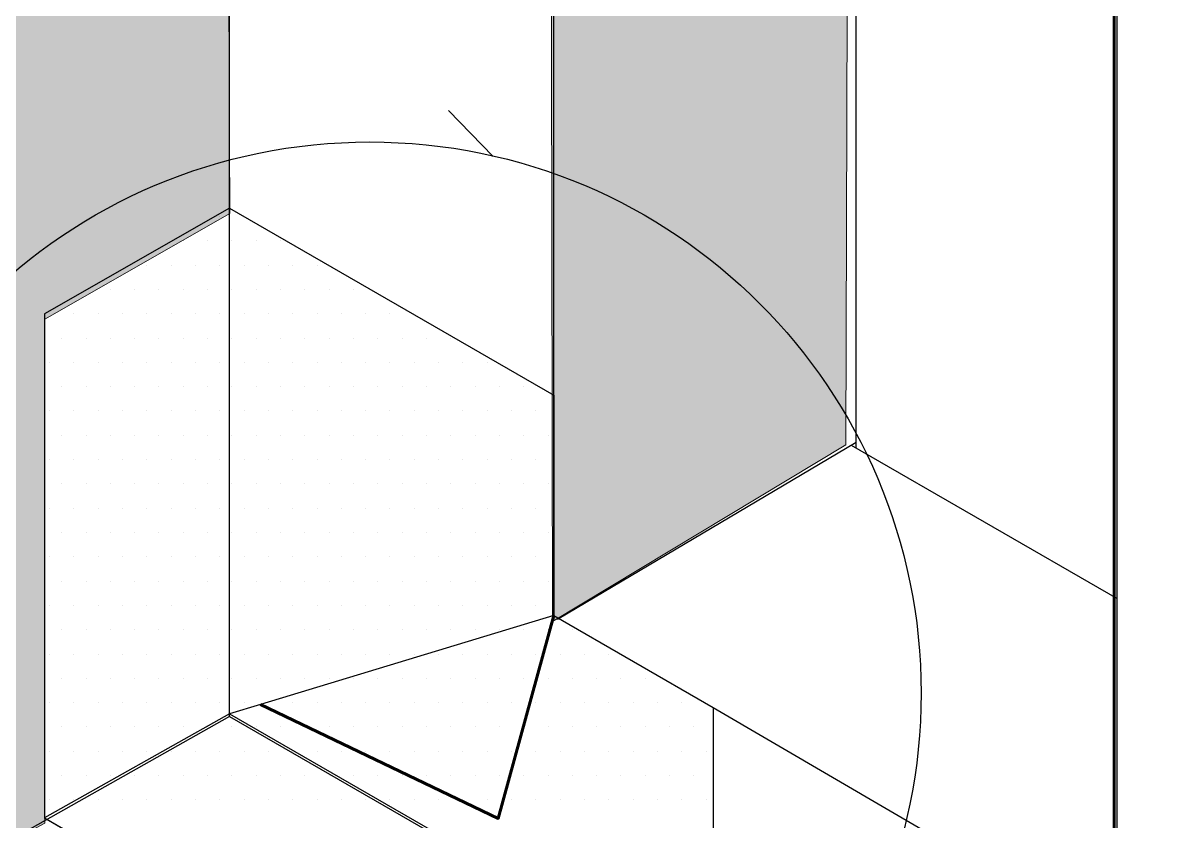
# Model space of a CAD drawing. Extents: x -1328 to 5679, y -4611 to 1603.
# Drawn here: x 1282 to 1345.1, y 969.6 to 1014 of the extents above; entities that cross this region are included whole.
import ezdxf

# ---------------------------------------------------------------- set-up
doc = ezdxf.new("R2010")
doc.units = 0
doc.header["$MEASUREMENT"] = 0
doc.linetypes.add('AI-Linetype-50', pattern=[18, 9, -9])
for name, color, linetype, lineweight in [('.ATI-HATCH', 7, 'Continuous', 0), ('G-ANNO-TTLB', 7, 'Continuous', 0), ('Layer 12', 7, 'Continuous', 0), ('TYVEK', 7, 'Continuous', 0)]:
    doc.layers.add(name, color=color, linetype=linetype, lineweight=lineweight)

# ---------------------------------------------------------------- blocks, each defined once
blk = doc.blocks.new('Block_248')
at = {"layer": '.ATI-HATCH'}
for points, knots in [([(1293.527, 1003.669), (1293.527, 1003.669), (1283.25, 997.795), (1283.25, 997.795), (1283.25, 997.795), (1283.25, 969.8), (1283.25, 969.8), (1283.25, 969.8), (1293.527, 975.587), (1293.527, 975.587), (1293.527, 975.587), (1293.527, 1003.669), (1293.527, 1003.669)], [0, 0, 0, 0, 1, 1, 1, 2, 2, 2, 3, 3, 3, 4, 4, 4, 4]), ([(1311.528, 981.044), (1311.528, 981.044), (1311.528, 993.276), (1311.528, 993.276), (1311.528, 993.276), (1293.527, 1003.669), (1293.527, 1003.669), (1293.527, 1003.669), (1293.527, 975.587), (1293.527, 975.587), (1293.527, 975.587), (1309.784, 966.208), (1309.784, 966.208), (1309.784, 966.208), (1320.377, 966.208), (1320.377, 966.208), (1320.377, 966.208), (1320.377, 975.939), (1320.377, 975.939), (1320.377, 975.939), (1311.528, 981.044), (1311.528, 981.044)], [0, 0, 0, 0, 1, 1, 1, 2, 2, 2, 3, 3, 3, 4, 4, 4, 5, 5, 5, 6, 6, 6, 7, 7, 7, 7]), ([(1293.527, 975.587), (1293.527, 975.587), (1283.25, 969.8), (1283.25, 969.8), (1283.25, 969.8), (1289.458, 966.208), (1289.458, 966.208), (1289.458, 966.208), (1309.784, 966.208), (1309.784, 966.208), (1309.784, 966.208), (1293.527, 975.587), (1293.527, 975.587)], [0, 0, 0, 0, 1, 1, 1, 2, 2, 2, 3, 3, 3, 4, 4, 4, 4])]:
    blk.add_open_spline(points, degree=3, knots=knots, dxfattribs=at)
at = {"layer": '.ATI-HATCH', "color": 8, "lineweight": 0, "true_color": 0x808080}
for points in [[(1292.981, 1003.206), (1292.981, 1003.206), (1292.981, 1003.206), (1292.981, 1003.206)], [(1290.956, 1001.856), (1290.956, 1001.856), (1290.956, 1001.856), (1290.956, 1001.856)], [(1292.306, 1001.856), (1292.306, 1001.856), (1292.306, 1001.856), (1292.306, 1001.856)], [(1293.656, 1001.856), (1293.656, 1001.856), (1293.656, 1001.856), (1293.656, 1001.856)], [(1295.006, 1001.856), (1295.006, 1001.856), (1295.006, 1001.856), (1295.006, 1001.856)], [(1296.356, 1001.856), (1296.356, 1001.856), (1296.356, 1001.856), (1296.356, 1001.856)], [(1288.93, 1000.506), (1288.93, 1000.506), (1288.93, 1000.506), (1288.93, 1000.506)], [(1290.281, 1000.506), (1290.281, 1000.506), (1290.281, 1000.506), (1290.281, 1000.506)], [(1291.631, 1000.506), (1291.631, 1000.506), (1291.631, 1000.506), (1291.631, 1000.506)], [(1292.981, 1000.506), (1292.981, 1000.506), (1292.981, 1000.506), (1292.981, 1000.506)], [(1294.331, 1000.506), (1294.331, 1000.506), (1294.331, 1000.506), (1294.331, 1000.506)], [(1295.681, 1000.506), (1295.681, 1000.506), (1295.681, 1000.506), (1295.681, 1000.506)], [(1297.032, 1000.506), (1297.032, 1000.506), (1297.032, 1000.506), (1297.032, 1000.506)], [(1298.382, 1000.506), (1298.382, 1000.506), (1298.382, 1000.506), (1298.382, 1000.506)], [(1286.905, 999.155), (1286.905, 999.155), (1286.905, 999.155), (1286.905, 999.155)], [(1288.255, 999.155), (1288.255, 999.155), (1288.255, 999.155), (1288.255, 999.155)], [(1289.606, 999.155), (1289.606, 999.155), (1289.606, 999.155), (1289.606, 999.155)], [(1290.956, 999.155), (1290.956, 999.155), (1290.956, 999.155), (1290.956, 999.155)], [(1292.306, 999.155), (1292.306, 999.155), (1292.306, 999.155), (1292.306, 999.155)], [(1293.656, 999.155), (1293.656, 999.155), (1293.656, 999.155), (1293.656, 999.155)], [(1295.006, 999.155), (1295.006, 999.155), (1295.006, 999.155), (1295.006, 999.155)], [(1296.356, 999.155), (1296.356, 999.155), (1296.356, 999.155), (1296.356, 999.155)], [(1297.707, 999.155), (1297.707, 999.155), (1297.707, 999.155), (1297.707, 999.155)], [(1299.057, 999.155), (1299.057, 999.155), (1299.057, 999.155), (1299.057, 999.155)], [(1300.407, 999.155), (1300.407, 999.155), (1300.407, 999.155), (1300.407, 999.155)], [(1283.53, 997.805), (1283.53, 997.805), (1283.53, 997.805), (1283.53, 997.805)], [(1284.88, 997.805), (1284.88, 997.805), (1284.88, 997.805), (1284.88, 997.805)], [(1286.23, 997.805), (1286.23, 997.805), (1286.23, 997.805), (1286.23, 997.805)], [(1287.58, 997.805), (1287.58, 997.805), (1287.58, 997.805), (1287.58, 997.805)], [(1288.93, 997.805), (1288.93, 997.805), (1288.93, 997.805), (1288.93, 997.805)], [(1290.281, 997.805), (1290.281, 997.805), (1290.281, 997.805), (1290.281, 997.805)], [(1291.631, 997.805), (1291.631, 997.805), (1291.631, 997.805), (1291.631, 997.805)], [(1292.981, 997.805), (1292.981, 997.805), (1292.981, 997.805), (1292.981, 997.805)], [(1294.331, 997.805), (1294.331, 997.805), (1294.331, 997.805), (1294.331, 997.805)], [(1295.681, 997.805), (1295.681, 997.805), (1295.681, 997.805), (1295.681, 997.805)], [(1297.032, 997.805), (1297.032, 997.805), (1297.032, 997.805), (1297.032, 997.805)], [(1298.382, 997.805), (1298.382, 997.805), (1298.382, 997.805), (1298.382, 997.805)], [(1299.732, 997.805), (1299.732, 997.805), (1299.732, 997.805), (1299.732, 997.805)], [(1301.082, 997.805), (1301.082, 997.805), (1301.082, 997.805), (1301.082, 997.805)], [(1302.432, 997.805), (1302.432, 997.805), (1302.432, 997.805), (1302.432, 997.805)], [(1284.205, 996.455), (1284.205, 996.455), (1284.205, 996.455), (1284.205, 996.455)], [(1285.555, 996.455), (1285.555, 996.455), (1285.555, 996.455), (1285.555, 996.455)], [(1286.905, 996.455), (1286.905, 996.455), (1286.905, 996.455), (1286.905, 996.455)], [(1288.255, 996.455), (1288.255, 996.455), (1288.255, 996.455), (1288.255, 996.455)], [(1289.606, 996.455), (1289.606, 996.455), (1289.606, 996.455), (1289.606, 996.455)], [(1290.956, 996.455), (1290.956, 996.455), (1290.956, 996.455), (1290.956, 996.455)], [(1292.306, 996.455), (1292.306, 996.455), (1292.306, 996.455), (1292.306, 996.455)], [(1293.656, 996.455), (1293.656, 996.455), (1293.656, 996.455), (1293.656, 996.455)], [(1295.006, 996.455), (1295.006, 996.455), (1295.006, 996.455), (1295.006, 996.455)], [(1296.356, 996.455), (1296.356, 996.455), (1296.356, 996.455), (1296.356, 996.455)], [(1297.707, 996.455), (1297.707, 996.455), (1297.707, 996.455), (1297.707, 996.455)], [(1299.057, 996.455), (1299.057, 996.455), (1299.057, 996.455), (1299.057, 996.455)], [(1300.407, 996.455), (1300.407, 996.455), (1300.407, 996.455), (1300.407, 996.455)], [(1301.757, 996.455), (1301.757, 996.455), (1301.757, 996.455), (1301.757, 996.455)], [(1303.107, 996.455), (1303.107, 996.455), (1303.107, 996.455), (1303.107, 996.455)], [(1304.458, 996.455), (1304.458, 996.455), (1304.458, 996.455), (1304.458, 996.455)], [(1305.808, 996.455), (1305.808, 996.455), (1305.808, 996.455), (1305.808, 996.455)], [(1283.53, 995.105), (1283.53, 995.105), (1283.53, 995.105), (1283.53, 995.105)], [(1284.88, 995.105), (1284.88, 995.105), (1284.88, 995.105), (1284.88, 995.105)], [(1286.23, 995.105), (1286.23, 995.105), (1286.23, 995.105), (1286.23, 995.105)], [(1287.58, 995.105), (1287.58, 995.105), (1287.58, 995.105), (1287.58, 995.105)], [(1288.93, 995.105), (1288.93, 995.105), (1288.93, 995.105), (1288.93, 995.105)], [(1290.281, 995.105), (1290.281, 995.105), (1290.281, 995.105), (1290.281, 995.105)], [(1291.631, 995.105), (1291.631, 995.105), (1291.631, 995.105), (1291.631, 995.105)], [(1292.981, 995.105), (1292.981, 995.105), (1292.981, 995.105), (1292.981, 995.105)], [(1294.331, 995.105), (1294.331, 995.105), (1294.331, 995.105), (1294.331, 995.105)], [(1295.681, 995.105), (1295.681, 995.105), (1295.681, 995.105), (1295.681, 995.105)], [(1297.032, 995.105), (1297.032, 995.105), (1297.032, 995.105), (1297.032, 995.105)], [(1298.382, 995.105), (1298.382, 995.105), (1298.382, 995.105), (1298.382, 995.105)], [(1299.732, 995.105), (1299.732, 995.105), (1299.732, 995.105), (1299.732, 995.105)], [(1301.082, 995.105), (1301.082, 995.105), (1301.082, 995.105), (1301.082, 995.105)], [(1302.432, 995.105), (1302.432, 995.105), (1302.432, 995.105), (1302.432, 995.105)], [(1303.783, 995.105), (1303.783, 995.105), (1303.783, 995.105), (1303.783, 995.105)], [(1305.133, 995.105), (1305.133, 995.105), (1305.133, 995.105), (1305.133, 995.105)], [(1306.483, 995.105), (1306.483, 995.105), (1306.483, 995.105), (1306.483, 995.105)], [(1307.833, 995.105), (1307.833, 995.105), (1307.833, 995.105), (1307.833, 995.105)], [(1284.205, 993.755), (1284.205, 993.755), (1284.205, 993.755), (1284.205, 993.755)], [(1285.555, 993.755), (1285.555, 993.755), (1285.555, 993.755), (1285.555, 993.755)], [(1286.905, 993.755), (1286.905, 993.755), (1286.905, 993.755), (1286.905, 993.755)], [(1288.255, 993.755), (1288.255, 993.755), (1288.255, 993.755), (1288.255, 993.755)], [(1289.606, 993.755), (1289.606, 993.755), (1289.606, 993.755), (1289.606, 993.755)], [(1290.956, 993.755), (1290.956, 993.755), (1290.956, 993.755), (1290.956, 993.755)], [(1292.306, 993.755), (1292.306, 993.755), (1292.306, 993.755), (1292.306, 993.755)], [(1293.656, 993.755), (1293.656, 993.755), (1293.656, 993.755), (1293.656, 993.755)], [(1295.006, 993.755), (1295.006, 993.755), (1295.006, 993.755), (1295.006, 993.755)], [(1296.356, 993.755), (1296.356, 993.755), (1296.356, 993.755), (1296.356, 993.755)], [(1297.707, 993.755), (1297.707, 993.755), (1297.707, 993.755), (1297.707, 993.755)], [(1299.057, 993.755), (1299.057, 993.755), (1299.057, 993.755), (1299.057, 993.755)], [(1300.407, 993.755), (1300.407, 993.755), (1300.407, 993.755), (1300.407, 993.755)], [(1301.757, 993.755), (1301.757, 993.755), (1301.757, 993.755), (1301.757, 993.755)], [(1303.107, 993.755), (1303.107, 993.755), (1303.107, 993.755), (1303.107, 993.755)], [(1304.458, 993.755), (1304.458, 993.755), (1304.458, 993.755), (1304.458, 993.755)], [(1305.808, 993.755), (1305.808, 993.755), (1305.808, 993.755), (1305.808, 993.755)], [(1307.158, 993.755), (1307.158, 993.755), (1307.158, 993.755), (1307.158, 993.755)], [(1308.508, 993.755), (1308.508, 993.755), (1308.508, 993.755), (1308.508, 993.755)], [(1309.858, 993.755), (1309.858, 993.755), (1309.858, 993.755), (1309.858, 993.755)], [(1283.53, 992.404), (1283.53, 992.404), (1283.53, 992.404), (1283.53, 992.404)], [(1284.88, 992.404), (1284.88, 992.404), (1284.88, 992.404), (1284.88, 992.404)], [(1286.23, 992.404), (1286.23, 992.404), (1286.23, 992.404), (1286.23, 992.404)], [(1287.58, 992.404), (1287.58, 992.404), (1287.58, 992.404), (1287.58, 992.404)], [(1288.93, 992.404), (1288.93, 992.404), (1288.93, 992.404), (1288.93, 992.404)], [(1290.281, 992.404), (1290.281, 992.404), (1290.281, 992.404), (1290.281, 992.404)], [(1291.631, 992.404), (1291.631, 992.404), (1291.631, 992.404), (1291.631, 992.404)], [(1292.981, 992.404), (1292.981, 992.404), (1292.981, 992.404), (1292.981, 992.404)], [(1294.331, 992.404), (1294.331, 992.404), (1294.331, 992.404), (1294.331, 992.404)], [(1295.681, 992.404), (1295.681, 992.404), (1295.681, 992.404), (1295.681, 992.404)], [(1297.032, 992.404), (1297.032, 992.404), (1297.032, 992.404), (1297.032, 992.404)], [(1298.382, 992.404), (1298.382, 992.404), (1298.382, 992.404), (1298.382, 992.404)], [(1299.732, 992.404), (1299.732, 992.404), (1299.732, 992.404), (1299.732, 992.404)], [(1301.082, 992.404), (1301.082, 992.404), (1301.082, 992.404), (1301.082, 992.404)], [(1302.432, 992.404), (1302.432, 992.404), (1302.432, 992.404), (1302.432, 992.404)], [(1303.783, 992.404), (1303.783, 992.404), (1303.783, 992.404), (1303.783, 992.404)], [(1305.133, 992.404), (1305.133, 992.404), (1305.133, 992.404), (1305.133, 992.404)], [(1306.483, 992.404), (1306.483, 992.404), (1306.483, 992.404), (1306.483, 992.404)], [(1307.833, 992.404), (1307.833, 992.404), (1307.833, 992.404), (1307.833, 992.404)], [(1309.183, 992.404), (1309.183, 992.404), (1309.183, 992.404), (1309.183, 992.404)], [(1310.534, 992.404), (1310.534, 992.404), (1310.534, 992.404), (1310.534, 992.404)], [(1284.205, 991.054), (1284.205, 991.054), (1284.205, 991.054), (1284.205, 991.054)], [(1285.555, 991.054), (1285.555, 991.054), (1285.555, 991.054), (1285.555, 991.054)], [(1286.905, 991.054), (1286.905, 991.054), (1286.905, 991.054), (1286.905, 991.054)], [(1288.255, 991.054), (1288.255, 991.054), (1288.255, 991.054), (1288.255, 991.054)], [(1289.606, 991.054), (1289.606, 991.054), (1289.606, 991.054), (1289.606, 991.054)], [(1290.956, 991.054), (1290.956, 991.054), (1290.956, 991.054), (1290.956, 991.054)], [(1292.306, 991.054), (1292.306, 991.054), (1292.306, 991.054), (1292.306, 991.054)], [(1293.656, 991.054), (1293.656, 991.054), (1293.656, 991.054), (1293.656, 991.054)], [(1295.006, 991.054), (1295.006, 991.054), (1295.006, 991.054), (1295.006, 991.054)], [(1296.356, 991.054), (1296.356, 991.054), (1296.356, 991.054), (1296.356, 991.054)], [(1297.707, 991.054), (1297.707, 991.054), (1297.707, 991.054), (1297.707, 991.054)], [(1299.057, 991.054), (1299.057, 991.054), (1299.057, 991.054), (1299.057, 991.054)], [(1300.407, 991.054), (1300.407, 991.054), (1300.407, 991.054), (1300.407, 991.054)], [(1301.757, 991.054), (1301.757, 991.054), (1301.757, 991.054), (1301.757, 991.054)], [(1303.107, 991.054), (1303.107, 991.054), (1303.107, 991.054), (1303.107, 991.054)], [(1304.458, 991.054), (1304.458, 991.054), (1304.458, 991.054), (1304.458, 991.054)], [(1305.808, 991.054), (1305.808, 991.054), (1305.808, 991.054), (1305.808, 991.054)], [(1307.158, 991.054), (1307.158, 991.054), (1307.158, 991.054), (1307.158, 991.054)], [(1308.508, 991.054), (1308.508, 991.054), (1308.508, 991.054), (1308.508, 991.054)], [(1309.858, 991.054), (1309.858, 991.054), (1309.858, 991.054), (1309.858, 991.054)], [(1311.209, 991.054), (1311.209, 991.054), (1311.209, 991.054), (1311.209, 991.054)], [(1283.53, 989.704), (1283.53, 989.704), (1283.53, 989.704), (1283.53, 989.704)], [(1284.88, 989.704), (1284.88, 989.704), (1284.88, 989.704), (1284.88, 989.704)], [(1286.23, 989.704), (1286.23, 989.704), (1286.23, 989.704), (1286.23, 989.704)], [(1287.58, 989.704), (1287.58, 989.704), (1287.58, 989.704), (1287.58, 989.704)], [(1288.93, 989.704), (1288.93, 989.704), (1288.93, 989.704), (1288.93, 989.704)], [(1290.281, 989.704), (1290.281, 989.704), (1290.281, 989.704), (1290.281, 989.704)], [(1291.631, 989.704), (1291.631, 989.704), (1291.631, 989.704), (1291.631, 989.704)], [(1292.981, 989.704), (1292.981, 989.704), (1292.981, 989.704), (1292.981, 989.704)], [(1294.331, 989.704), (1294.331, 989.704), (1294.331, 989.704), (1294.331, 989.704)], [(1295.681, 989.704), (1295.681, 989.704), (1295.681, 989.704), (1295.681, 989.704)], [(1297.032, 989.704), (1297.032, 989.704), (1297.032, 989.704), (1297.032, 989.704)], [(1298.382, 989.704), (1298.382, 989.704), (1298.382, 989.704), (1298.382, 989.704)], [(1299.732, 989.704), (1299.732, 989.704), (1299.732, 989.704), (1299.732, 989.704)], [(1301.082, 989.704), (1301.082, 989.704), (1301.082, 989.704), (1301.082, 989.704)], [(1302.432, 989.704), (1302.432, 989.704), (1302.432, 989.704), (1302.432, 989.704)], [(1303.783, 989.704), (1303.783, 989.704), (1303.783, 989.704), (1303.783, 989.704)], [(1305.133, 989.704), (1305.133, 989.704), (1305.133, 989.704), (1305.133, 989.704)], [(1306.483, 989.704), (1306.483, 989.704), (1306.483, 989.704), (1306.483, 989.704)], [(1307.833, 989.704), (1307.833, 989.704), (1307.833, 989.704), (1307.833, 989.704)], [(1309.183, 989.704), (1309.183, 989.704), (1309.183, 989.704), (1309.183, 989.704)], [(1310.534, 989.704), (1310.534, 989.704), (1310.534, 989.704), (1310.534, 989.704)], [(1284.205, 988.354), (1284.205, 988.354), (1284.205, 988.354), (1284.205, 988.354)], [(1285.555, 988.354), (1285.555, 988.354), (1285.555, 988.354), (1285.555, 988.354)], [(1286.905, 988.354), (1286.905, 988.354), (1286.905, 988.354), (1286.905, 988.354)], [(1288.255, 988.354), (1288.255, 988.354), (1288.255, 988.354), (1288.255, 988.354)], [(1289.606, 988.354), (1289.606, 988.354), (1289.606, 988.354), (1289.606, 988.354)], [(1290.956, 988.354), (1290.956, 988.354), (1290.956, 988.354), (1290.956, 988.354)], [(1292.306, 988.354), (1292.306, 988.354), (1292.306, 988.354), (1292.306, 988.354)], [(1293.656, 988.354), (1293.656, 988.354), (1293.656, 988.354), (1293.656, 988.354)], [(1295.006, 988.354), (1295.006, 988.354), (1295.006, 988.354), (1295.006, 988.354)], [(1296.356, 988.354), (1296.356, 988.354), (1296.356, 988.354), (1296.356, 988.354)], [(1297.707, 988.354), (1297.707, 988.354), (1297.707, 988.354), (1297.707, 988.354)], [(1299.057, 988.354), (1299.057, 988.354), (1299.057, 988.354), (1299.057, 988.354)], [(1300.407, 988.354), (1300.407, 988.354), (1300.407, 988.354), (1300.407, 988.354)], [(1301.757, 988.354), (1301.757, 988.354), (1301.757, 988.354), (1301.757, 988.354)], [(1303.107, 988.354), (1303.107, 988.354), (1303.107, 988.354), (1303.107, 988.354)], [(1304.458, 988.354), (1304.458, 988.354), (1304.458, 988.354), (1304.458, 988.354)], [(1305.808, 988.354), (1305.808, 988.354), (1305.808, 988.354), (1305.808, 988.354)], [(1307.158, 988.354), (1307.158, 988.354), (1307.158, 988.354), (1307.158, 988.354)], [(1308.508, 988.354), (1308.508, 988.354), (1308.508, 988.354), (1308.508, 988.354)], [(1309.858, 988.354), (1309.858, 988.354), (1309.858, 988.354), (1309.858, 988.354)], [(1311.209, 988.354), (1311.209, 988.354), (1311.209, 988.354), (1311.209, 988.354)], [(1283.53, 987.004), (1283.53, 987.004), (1283.53, 987.004), (1283.53, 987.004)], [(1284.88, 987.004), (1284.88, 987.004), (1284.88, 987.004), (1284.88, 987.004)], [(1286.23, 987.004), (1286.23, 987.004), (1286.23, 987.004), (1286.23, 987.004)], [(1287.58, 987.004), (1287.58, 987.004), (1287.58, 987.004), (1287.58, 987.004)], [(1288.93, 987.004), (1288.93, 987.004), (1288.93, 987.004), (1288.93, 987.004)], [(1290.281, 987.004), (1290.281, 987.004), (1290.281, 987.004), (1290.281, 987.004)], [(1291.631, 987.004), (1291.631, 987.004), (1291.631, 987.004), (1291.631, 987.004)], [(1292.981, 987.004), (1292.981, 987.004), (1292.981, 987.004), (1292.981, 987.004)], [(1294.331, 987.004), (1294.331, 987.004), (1294.331, 987.004), (1294.331, 987.004)], [(1295.681, 987.004), (1295.681, 987.004), (1295.681, 987.004), (1295.681, 987.004)], [(1297.032, 987.004), (1297.032, 987.004), (1297.032, 987.004), (1297.032, 987.004)], [(1298.382, 987.004), (1298.382, 987.004), (1298.382, 987.004), (1298.382, 987.004)], [(1299.732, 987.004), (1299.732, 987.004), (1299.732, 987.004), (1299.732, 987.004)], [(1301.082, 987.004), (1301.082, 987.004), (1301.082, 987.004), (1301.082, 987.004)], [(1302.432, 987.004), (1302.432, 987.004), (1302.432, 987.004), (1302.432, 987.004)], [(1303.783, 987.004), (1303.783, 987.004), (1303.783, 987.004), (1303.783, 987.004)], [(1305.133, 987.004), (1305.133, 987.004), (1305.133, 987.004), (1305.133, 987.004)], [(1306.483, 987.004), (1306.483, 987.004), (1306.483, 987.004), (1306.483, 987.004)], [(1307.833, 987.004), (1307.833, 987.004), (1307.833, 987.004), (1307.833, 987.004)], [(1309.183, 987.004), (1309.183, 987.004), (1309.183, 987.004), (1309.183, 987.004)], [(1310.534, 987.004), (1310.534, 987.004), (1310.534, 987.004), (1310.534, 987.004)], [(1284.205, 985.653), (1284.205, 985.653), (1284.205, 985.653), (1284.205, 985.653)], [(1285.555, 985.653), (1285.555, 985.653), (1285.555, 985.653), (1285.555, 985.653)], [(1286.905, 985.653), (1286.905, 985.653), (1286.905, 985.653), (1286.905, 985.653)], [(1288.255, 985.653), (1288.255, 985.653), (1288.255, 985.653), (1288.255, 985.653)], [(1289.606, 985.653), (1289.606, 985.653), (1289.606, 985.653), (1289.606, 985.653)], [(1290.956, 985.653), (1290.956, 985.653), (1290.956, 985.653), (1290.956, 985.653)], [(1292.306, 985.653), (1292.306, 985.653), (1292.306, 985.653), (1292.306, 985.653)], [(1293.656, 985.653), (1293.656, 985.653), (1293.656, 985.653), (1293.656, 985.653)], [(1295.006, 985.653), (1295.006, 985.653), (1295.006, 985.653), (1295.006, 985.653)], [(1296.356, 985.653), (1296.356, 985.653), (1296.356, 985.653), (1296.356, 985.653)], [(1297.707, 985.653), (1297.707, 985.653), (1297.707, 985.653), (1297.707, 985.653)], [(1299.057, 985.653), (1299.057, 985.653), (1299.057, 985.653), (1299.057, 985.653)], [(1300.407, 985.653), (1300.407, 985.653), (1300.407, 985.653), (1300.407, 985.653)], [(1301.757, 985.653), (1301.757, 985.653), (1301.757, 985.653), (1301.757, 985.653)], [(1303.107, 985.653), (1303.107, 985.653), (1303.107, 985.653), (1303.107, 985.653)], [(1304.458, 985.653), (1304.458, 985.653), (1304.458, 985.653), (1304.458, 985.653)], [(1305.808, 985.653), (1305.808, 985.653), (1305.808, 985.653), (1305.808, 985.653)], [(1307.158, 985.653), (1307.158, 985.653), (1307.158, 985.653), (1307.158, 985.653)], [(1308.508, 985.653), (1308.508, 985.653), (1308.508, 985.653), (1308.508, 985.653)], [(1309.858, 985.653), (1309.858, 985.653), (1309.858, 985.653), (1309.858, 985.653)], [(1311.209, 985.653), (1311.209, 985.653), (1311.209, 985.653), (1311.209, 985.653)], [(1283.53, 984.303), (1283.53, 984.303), (1283.53, 984.303), (1283.53, 984.303)], [(1284.88, 984.303), (1284.88, 984.303), (1284.88, 984.303), (1284.88, 984.303)], [(1286.23, 984.303), (1286.23, 984.303), (1286.23, 984.303), (1286.23, 984.303)], [(1287.58, 984.303), (1287.58, 984.303), (1287.58, 984.303), (1287.58, 984.303)], [(1288.93, 984.303), (1288.93, 984.303), (1288.93, 984.303), (1288.93, 984.303)], [(1290.281, 984.303), (1290.281, 984.303), (1290.281, 984.303), (1290.281, 984.303)], [(1291.631, 984.303), (1291.631, 984.303), (1291.631, 984.303), (1291.631, 984.303)], [(1292.981, 984.303), (1292.981, 984.303), (1292.981, 984.303), (1292.981, 984.303)], [(1294.331, 984.303), (1294.331, 984.303), (1294.331, 984.303), (1294.331, 984.303)], [(1295.681, 984.303), (1295.681, 984.303), (1295.681, 984.303), (1295.681, 984.303)], [(1297.032, 984.303), (1297.032, 984.303), (1297.032, 984.303), (1297.032, 984.303)], [(1298.382, 984.303), (1298.382, 984.303), (1298.382, 984.303), (1298.382, 984.303)], [(1299.732, 984.303), (1299.732, 984.303), (1299.732, 984.303), (1299.732, 984.303)], [(1301.082, 984.303), (1301.082, 984.303), (1301.082, 984.303), (1301.082, 984.303)], [(1302.432, 984.303), (1302.432, 984.303), (1302.432, 984.303), (1302.432, 984.303)], [(1303.783, 984.303), (1303.783, 984.303), (1303.783, 984.303), (1303.783, 984.303)], [(1305.133, 984.303), (1305.133, 984.303), (1305.133, 984.303), (1305.133, 984.303)], [(1306.483, 984.303), (1306.483, 984.303), (1306.483, 984.303), (1306.483, 984.303)], [(1307.833, 984.303), (1307.833, 984.303), (1307.833, 984.303), (1307.833, 984.303)], [(1309.183, 984.303), (1309.183, 984.303), (1309.183, 984.303), (1309.183, 984.303)], [(1310.534, 984.303), (1310.534, 984.303), (1310.534, 984.303), (1310.534, 984.303)], [(1284.205, 982.953), (1284.205, 982.953), (1284.205, 982.953), (1284.205, 982.953)], [(1285.555, 982.953), (1285.555, 982.953), (1285.555, 982.953), (1285.555, 982.953)], [(1286.905, 982.953), (1286.905, 982.953), (1286.905, 982.953), (1286.905, 982.953)], [(1288.255, 982.953), (1288.255, 982.953), (1288.255, 982.953), (1288.255, 982.953)], [(1289.606, 982.953), (1289.606, 982.953), (1289.606, 982.953), (1289.606, 982.953)], [(1290.956, 982.953), (1290.956, 982.953), (1290.956, 982.953), (1290.956, 982.953)], [(1292.306, 982.953), (1292.306, 982.953), (1292.306, 982.953), (1292.306, 982.953)], [(1293.656, 982.953), (1293.656, 982.953), (1293.656, 982.953), (1293.656, 982.953)], [(1295.006, 982.953), (1295.006, 982.953), (1295.006, 982.953), (1295.006, 982.953)], [(1296.356, 982.953), (1296.356, 982.953), (1296.356, 982.953), (1296.356, 982.953)], [(1297.707, 982.953), (1297.707, 982.953), (1297.707, 982.953), (1297.707, 982.953)], [(1299.057, 982.953), (1299.057, 982.953), (1299.057, 982.953), (1299.057, 982.953)], [(1300.407, 982.953), (1300.407, 982.953), (1300.407, 982.953), (1300.407, 982.953)], [(1301.757, 982.953), (1301.757, 982.953), (1301.757, 982.953), (1301.757, 982.953)], [(1303.107, 982.953), (1303.107, 982.953), (1303.107, 982.953), (1303.107, 982.953)], [(1304.458, 982.953), (1304.458, 982.953), (1304.458, 982.953), (1304.458, 982.953)], [(1305.808, 982.953), (1305.808, 982.953), (1305.808, 982.953), (1305.808, 982.953)], [(1307.158, 982.953), (1307.158, 982.953), (1307.158, 982.953), (1307.158, 982.953)], [(1308.508, 982.953), (1308.508, 982.953), (1308.508, 982.953), (1308.508, 982.953)], [(1309.858, 982.953), (1309.858, 982.953), (1309.858, 982.953), (1309.858, 982.953)], [(1311.209, 982.953), (1311.209, 982.953), (1311.209, 982.953), (1311.209, 982.953)], [(1283.53, 981.603), (1283.53, 981.603), (1283.53, 981.603), (1283.53, 981.603)], [(1284.88, 981.603), (1284.88, 981.603), (1284.88, 981.603), (1284.88, 981.603)], [(1286.23, 981.603), (1286.23, 981.603), (1286.23, 981.603), (1286.23, 981.603)], [(1287.58, 981.603), (1287.58, 981.603), (1287.58, 981.603), (1287.58, 981.603)], [(1288.93, 981.603), (1288.93, 981.603), (1288.93, 981.603), (1288.93, 981.603)], [(1290.281, 981.603), (1290.281, 981.603), (1290.281, 981.603), (1290.281, 981.603)], [(1291.631, 981.603), (1291.631, 981.603), (1291.631, 981.603), (1291.631, 981.603)], [(1292.981, 981.603), (1292.981, 981.603), (1292.981, 981.603), (1292.981, 981.603)], [(1294.331, 981.603), (1294.331, 981.603), (1294.331, 981.603), (1294.331, 981.603)], [(1295.681, 981.603), (1295.681, 981.603), (1295.681, 981.603), (1295.681, 981.603)], [(1297.032, 981.603), (1297.032, 981.603), (1297.032, 981.603), (1297.032, 981.603)], [(1298.382, 981.603), (1298.382, 981.603), (1298.382, 981.603), (1298.382, 981.603)], [(1299.732, 981.603), (1299.732, 981.603), (1299.732, 981.603), (1299.732, 981.603)], [(1301.082, 981.603), (1301.082, 981.603), (1301.082, 981.603), (1301.082, 981.603)], [(1302.432, 981.603), (1302.432, 981.603), (1302.432, 981.603), (1302.432, 981.603)], [(1303.783, 981.603), (1303.783, 981.603), (1303.783, 981.603), (1303.783, 981.603)], [(1305.133, 981.603), (1305.133, 981.603), (1305.133, 981.603), (1305.133, 981.603)], [(1306.483, 981.603), (1306.483, 981.603), (1306.483, 981.603), (1306.483, 981.603)], [(1307.833, 981.603), (1307.833, 981.603), (1307.833, 981.603), (1307.833, 981.603)], [(1309.183, 981.603), (1309.183, 981.603), (1309.183, 981.603), (1309.183, 981.603)], [(1310.534, 981.603), (1310.534, 981.603), (1310.534, 981.603), (1310.534, 981.603)], [(1284.205, 980.253), (1284.205, 980.253), (1284.205, 980.253), (1284.205, 980.253)], [(1285.555, 980.253), (1285.555, 980.253), (1285.555, 980.253), (1285.555, 980.253)], [(1286.905, 980.253), (1286.905, 980.253), (1286.905, 980.253), (1286.905, 980.253)], [(1288.255, 980.253), (1288.255, 980.253), (1288.255, 980.253), (1288.255, 980.253)], [(1289.606, 980.253), (1289.606, 980.253), (1289.606, 980.253), (1289.606, 980.253)], [(1290.956, 980.253), (1290.956, 980.253), (1290.956, 980.253), (1290.956, 980.253)], [(1292.306, 980.253), (1292.306, 980.253), (1292.306, 980.253), (1292.306, 980.253)], [(1293.656, 980.253), (1293.656, 980.253), (1293.656, 980.253), (1293.656, 980.253)], [(1295.006, 980.253), (1295.006, 980.253), (1295.006, 980.253), (1295.006, 980.253)], [(1296.356, 980.253), (1296.356, 980.253), (1296.356, 980.253), (1296.356, 980.253)], [(1297.707, 980.253), (1297.707, 980.253), (1297.707, 980.253), (1297.707, 980.253)], [(1299.057, 980.253), (1299.057, 980.253), (1299.057, 980.253), (1299.057, 980.253)], [(1300.407, 980.253), (1300.407, 980.253), (1300.407, 980.253), (1300.407, 980.253)], [(1301.757, 980.253), (1301.757, 980.253), (1301.757, 980.253), (1301.757, 980.253)], [(1303.107, 980.253), (1303.107, 980.253), (1303.107, 980.253), (1303.107, 980.253)], [(1304.458, 980.253), (1304.458, 980.253), (1304.458, 980.253), (1304.458, 980.253)], [(1305.808, 980.253), (1305.808, 980.253), (1305.808, 980.253), (1305.808, 980.253)], [(1307.158, 980.253), (1307.158, 980.253), (1307.158, 980.253), (1307.158, 980.253)], [(1308.508, 980.253), (1308.508, 980.253), (1308.508, 980.253), (1308.508, 980.253)], [(1309.858, 980.253), (1309.858, 980.253), (1309.858, 980.253), (1309.858, 980.253)], [(1311.209, 980.253), (1311.209, 980.253), (1311.209, 980.253), (1311.209, 980.253)], [(1312.559, 980.253), (1312.559, 980.253), (1312.559, 980.253), (1312.559, 980.253)], [(1283.53, 978.902), (1283.53, 978.902), (1283.53, 978.902), (1283.53, 978.902)], [(1284.88, 978.902), (1284.88, 978.902), (1284.88, 978.902), (1284.88, 978.902)], [(1286.23, 978.902), (1286.23, 978.902), (1286.23, 978.902), (1286.23, 978.902)], [(1287.58, 978.902), (1287.58, 978.902), (1287.58, 978.902), (1287.58, 978.902)], [(1288.93, 978.902), (1288.93, 978.902), (1288.93, 978.902), (1288.93, 978.902)], [(1290.281, 978.902), (1290.281, 978.902), (1290.281, 978.902), (1290.281, 978.902)], [(1291.631, 978.902), (1291.631, 978.902), (1291.631, 978.902), (1291.631, 978.902)], [(1292.981, 978.902), (1292.981, 978.902), (1292.981, 978.902), (1292.981, 978.902)], [(1294.331, 978.902), (1294.331, 978.902), (1294.331, 978.902), (1294.331, 978.902)], [(1295.681, 978.902), (1295.681, 978.902), (1295.681, 978.902), (1295.681, 978.902)], [(1297.032, 978.902), (1297.032, 978.902), (1297.032, 978.902), (1297.032, 978.902)], [(1298.382, 978.902), (1298.382, 978.902), (1298.382, 978.902), (1298.382, 978.902)], [(1299.732, 978.902), (1299.732, 978.902), (1299.732, 978.902), (1299.732, 978.902)], [(1301.082, 978.902), (1301.082, 978.902), (1301.082, 978.902), (1301.082, 978.902)], [(1302.432, 978.902), (1302.432, 978.902), (1302.432, 978.902), (1302.432, 978.902)], [(1303.783, 978.902), (1303.783, 978.902), (1303.783, 978.902), (1303.783, 978.902)], [(1305.133, 978.902), (1305.133, 978.902), (1305.133, 978.902), (1305.133, 978.902)], [(1306.483, 978.902), (1306.483, 978.902), (1306.483, 978.902), (1306.483, 978.902)], [(1307.833, 978.902), (1307.833, 978.902), (1307.833, 978.902), (1307.833, 978.902)], [(1309.183, 978.902), (1309.183, 978.902), (1309.183, 978.902), (1309.183, 978.902)], [(1310.534, 978.902), (1310.534, 978.902), (1310.534, 978.902), (1310.534, 978.902)], [(1311.884, 978.902), (1311.884, 978.902), (1311.884, 978.902), (1311.884, 978.902)], [(1313.234, 978.902), (1313.234, 978.902), (1313.234, 978.902), (1313.234, 978.902)], [(1314.584, 978.902), (1314.584, 978.902), (1314.584, 978.902), (1314.584, 978.902)], [(1284.205, 977.552), (1284.205, 977.552), (1284.205, 977.552), (1284.205, 977.552)], [(1285.555, 977.552), (1285.555, 977.552), (1285.555, 977.552), (1285.555, 977.552)], [(1286.905, 977.552), (1286.905, 977.552), (1286.905, 977.552), (1286.905, 977.552)], [(1288.255, 977.552), (1288.255, 977.552), (1288.255, 977.552), (1288.255, 977.552)], [(1289.606, 977.552), (1289.606, 977.552), (1289.606, 977.552), (1289.606, 977.552)], [(1290.956, 977.552), (1290.956, 977.552), (1290.956, 977.552), (1290.956, 977.552)], [(1292.306, 977.552), (1292.306, 977.552), (1292.306, 977.552), (1292.306, 977.552)], [(1293.656, 977.552), (1293.656, 977.552), (1293.656, 977.552), (1293.656, 977.552)], [(1295.006, 977.552), (1295.006, 977.552), (1295.006, 977.552), (1295.006, 977.552)], [(1296.356, 977.552), (1296.356, 977.552), (1296.356, 977.552), (1296.356, 977.552)], [(1297.707, 977.552), (1297.707, 977.552), (1297.707, 977.552), (1297.707, 977.552)], [(1299.057, 977.552), (1299.057, 977.552), (1299.057, 977.552), (1299.057, 977.552)], [(1300.407, 977.552), (1300.407, 977.552), (1300.407, 977.552), (1300.407, 977.552)], [(1301.757, 977.552), (1301.757, 977.552), (1301.757, 977.552), (1301.757, 977.552)], [(1303.107, 977.552), (1303.107, 977.552), (1303.107, 977.552), (1303.107, 977.552)], [(1304.458, 977.552), (1304.458, 977.552), (1304.458, 977.552), (1304.458, 977.552)], [(1305.808, 977.552), (1305.808, 977.552), (1305.808, 977.552), (1305.808, 977.552)], [(1307.158, 977.552), (1307.158, 977.552), (1307.158, 977.552), (1307.158, 977.552)], [(1308.508, 977.552), (1308.508, 977.552), (1308.508, 977.552), (1308.508, 977.552)], [(1309.858, 977.552), (1309.858, 977.552), (1309.858, 977.552), (1309.858, 977.552)], [(1311.209, 977.552), (1311.209, 977.552), (1311.209, 977.552), (1311.209, 977.552)], [(1312.559, 977.552), (1312.559, 977.552), (1312.559, 977.552), (1312.559, 977.552)], [(1313.909, 977.552), (1313.909, 977.552), (1313.909, 977.552), (1313.909, 977.552)], [(1315.259, 977.552), (1315.259, 977.552), (1315.259, 977.552), (1315.259, 977.552)], [(1316.609, 977.552), (1316.609, 977.552), (1316.609, 977.552), (1316.609, 977.552)], [(1283.53, 976.202), (1283.53, 976.202), (1283.53, 976.202), (1283.53, 976.202)], [(1284.88, 976.202), (1284.88, 976.202), (1284.88, 976.202), (1284.88, 976.202)], [(1286.23, 976.202), (1286.23, 976.202), (1286.23, 976.202), (1286.23, 976.202)], [(1287.58, 976.202), (1287.58, 976.202), (1287.58, 976.202), (1287.58, 976.202)], [(1288.93, 976.202), (1288.93, 976.202), (1288.93, 976.202), (1288.93, 976.202)], [(1290.281, 976.202), (1290.281, 976.202), (1290.281, 976.202), (1290.281, 976.202)], [(1291.631, 976.202), (1291.631, 976.202), (1291.631, 976.202), (1291.631, 976.202)], [(1292.981, 976.202), (1292.981, 976.202), (1292.981, 976.202), (1292.981, 976.202)], [(1294.331, 976.202), (1294.331, 976.202), (1294.331, 976.202), (1294.331, 976.202)], [(1295.681, 976.202), (1295.681, 976.202), (1295.681, 976.202), (1295.681, 976.202)], [(1297.032, 976.202), (1297.032, 976.202), (1297.032, 976.202), (1297.032, 976.202)], [(1298.382, 976.202), (1298.382, 976.202), (1298.382, 976.202), (1298.382, 976.202)], [(1299.732, 976.202), (1299.732, 976.202), (1299.732, 976.202), (1299.732, 976.202)], [(1301.082, 976.202), (1301.082, 976.202), (1301.082, 976.202), (1301.082, 976.202)], [(1302.432, 976.202), (1302.432, 976.202), (1302.432, 976.202), (1302.432, 976.202)], [(1303.783, 976.202), (1303.783, 976.202), (1303.783, 976.202), (1303.783, 976.202)], [(1305.133, 976.202), (1305.133, 976.202), (1305.133, 976.202), (1305.133, 976.202)], [(1306.483, 976.202), (1306.483, 976.202), (1306.483, 976.202), (1306.483, 976.202)], [(1307.833, 976.202), (1307.833, 976.202), (1307.833, 976.202), (1307.833, 976.202)], [(1309.183, 976.202), (1309.183, 976.202), (1309.183, 976.202), (1309.183, 976.202)], [(1310.534, 976.202), (1310.534, 976.202), (1310.534, 976.202), (1310.534, 976.202)], [(1311.884, 976.202), (1311.884, 976.202), (1311.884, 976.202), (1311.884, 976.202)], [(1313.234, 976.202), (1313.234, 976.202), (1313.234, 976.202), (1313.234, 976.202)], [(1314.584, 976.202), (1314.584, 976.202), (1314.584, 976.202), (1314.584, 976.202)], [(1315.934, 976.202), (1315.934, 976.202), (1315.934, 976.202), (1315.934, 976.202)], [(1317.285, 976.202), (1317.285, 976.202), (1317.285, 976.202), (1317.285, 976.202)], [(1318.635, 976.202), (1318.635, 976.202), (1318.635, 976.202), (1318.635, 976.202)], [(1284.205, 974.852), (1284.205, 974.852), (1284.205, 974.852), (1284.205, 974.852)], [(1285.555, 974.852), (1285.555, 974.852), (1285.555, 974.852), (1285.555, 974.852)], [(1286.905, 974.852), (1286.905, 974.852), (1286.905, 974.852), (1286.905, 974.852)], [(1288.255, 974.852), (1288.255, 974.852), (1288.255, 974.852), (1288.255, 974.852)], [(1289.606, 974.852), (1289.606, 974.852), (1289.606, 974.852), (1289.606, 974.852)], [(1290.956, 974.852), (1290.956, 974.852), (1290.956, 974.852), (1290.956, 974.852)], [(1292.306, 974.852), (1292.306, 974.852), (1292.306, 974.852), (1292.306, 974.852)], [(1293.656, 974.852), (1293.656, 974.852), (1293.656, 974.852), (1293.656, 974.852)], [(1295.006, 974.852), (1295.006, 974.852), (1295.006, 974.852), (1295.006, 974.852)], [(1296.356, 974.852), (1296.356, 974.852), (1296.356, 974.852), (1296.356, 974.852)], [(1297.707, 974.852), (1297.707, 974.852), (1297.707, 974.852), (1297.707, 974.852)], [(1299.057, 974.852), (1299.057, 974.852), (1299.057, 974.852), (1299.057, 974.852)], [(1300.407, 974.852), (1300.407, 974.852), (1300.407, 974.852), (1300.407, 974.852)], [(1301.757, 974.852), (1301.757, 974.852), (1301.757, 974.852), (1301.757, 974.852)], [(1303.107, 974.852), (1303.107, 974.852), (1303.107, 974.852), (1303.107, 974.852)], [(1304.458, 974.852), (1304.458, 974.852), (1304.458, 974.852), (1304.458, 974.852)], [(1305.808, 974.852), (1305.808, 974.852), (1305.808, 974.852), (1305.808, 974.852)], [(1307.158, 974.852), (1307.158, 974.852), (1307.158, 974.852), (1307.158, 974.852)], [(1308.508, 974.852), (1308.508, 974.852), (1308.508, 974.852), (1308.508, 974.852)], [(1309.858, 974.852), (1309.858, 974.852), (1309.858, 974.852), (1309.858, 974.852)], [(1311.209, 974.852), (1311.209, 974.852), (1311.209, 974.852), (1311.209, 974.852)], [(1312.559, 974.852), (1312.559, 974.852), (1312.559, 974.852), (1312.559, 974.852)], [(1313.909, 974.852), (1313.909, 974.852), (1313.909, 974.852), (1313.909, 974.852)], [(1315.259, 974.852), (1315.259, 974.852), (1315.259, 974.852), (1315.259, 974.852)], [(1316.609, 974.852), (1316.609, 974.852), (1316.609, 974.852), (1316.609, 974.852)], [(1317.96, 974.852), (1317.96, 974.852), (1317.96, 974.852), (1317.96, 974.852)], [(1319.31, 974.852), (1319.31, 974.852), (1319.31, 974.852), (1319.31, 974.852)], [(1283.53, 973.502), (1283.53, 973.502), (1283.53, 973.502), (1283.53, 973.502)], [(1284.88, 973.502), (1284.88, 973.502), (1284.88, 973.502), (1284.88, 973.502)], [(1286.23, 973.502), (1286.23, 973.502), (1286.23, 973.502), (1286.23, 973.502)], [(1287.58, 973.502), (1287.58, 973.502), (1287.58, 973.502), (1287.58, 973.502)], [(1288.93, 973.502), (1288.93, 973.502), (1288.93, 973.502), (1288.93, 973.502)], [(1290.281, 973.502), (1290.281, 973.502), (1290.281, 973.502), (1290.281, 973.502)], [(1291.631, 973.502), (1291.631, 973.502), (1291.631, 973.502), (1291.631, 973.502)], [(1292.981, 973.502), (1292.981, 973.502), (1292.981, 973.502), (1292.981, 973.502)], [(1294.331, 973.502), (1294.331, 973.502), (1294.331, 973.502), (1294.331, 973.502)], [(1295.681, 973.502), (1295.681, 973.502), (1295.681, 973.502), (1295.681, 973.502)], [(1297.032, 973.502), (1297.032, 973.502), (1297.032, 973.502), (1297.032, 973.502)], [(1298.382, 973.502), (1298.382, 973.502), (1298.382, 973.502), (1298.382, 973.502)], [(1299.732, 973.502), (1299.732, 973.502), (1299.732, 973.502), (1299.732, 973.502)], [(1301.082, 973.502), (1301.082, 973.502), (1301.082, 973.502), (1301.082, 973.502)], [(1302.432, 973.502), (1302.432, 973.502), (1302.432, 973.502), (1302.432, 973.502)], [(1303.783, 973.502), (1303.783, 973.502), (1303.783, 973.502), (1303.783, 973.502)], [(1305.133, 973.502), (1305.133, 973.502), (1305.133, 973.502), (1305.133, 973.502)], [(1306.483, 973.502), (1306.483, 973.502), (1306.483, 973.502), (1306.483, 973.502)], [(1307.833, 973.502), (1307.833, 973.502), (1307.833, 973.502), (1307.833, 973.502)], [(1309.183, 973.502), (1309.183, 973.502), (1309.183, 973.502), (1309.183, 973.502)], [(1310.534, 973.502), (1310.534, 973.502), (1310.534, 973.502), (1310.534, 973.502)], [(1311.884, 973.502), (1311.884, 973.502), (1311.884, 973.502), (1311.884, 973.502)], [(1313.234, 973.502), (1313.234, 973.502), (1313.234, 973.502), (1313.234, 973.502)], [(1314.584, 973.502), (1314.584, 973.502), (1314.584, 973.502), (1314.584, 973.502)], [(1315.934, 973.502), (1315.934, 973.502), (1315.934, 973.502), (1315.934, 973.502)], [(1317.285, 973.502), (1317.285, 973.502), (1317.285, 973.502), (1317.285, 973.502)], [(1318.635, 973.502), (1318.635, 973.502), (1318.635, 973.502), (1318.635, 973.502)], [(1319.985, 973.502), (1319.985, 973.502), (1319.985, 973.502), (1319.985, 973.502)], [(1284.205, 972.151), (1284.205, 972.151), (1284.205, 972.151), (1284.205, 972.151)], [(1285.555, 972.151), (1285.555, 972.151), (1285.555, 972.151), (1285.555, 972.151)], [(1286.905, 972.151), (1286.905, 972.151), (1286.905, 972.151), (1286.905, 972.151)], [(1288.255, 972.151), (1288.255, 972.151), (1288.255, 972.151), (1288.255, 972.151)], [(1289.606, 972.151), (1289.606, 972.151), (1289.606, 972.151), (1289.606, 972.151)], [(1290.956, 972.151), (1290.956, 972.151), (1290.956, 972.151), (1290.956, 972.151)], [(1292.306, 972.151), (1292.306, 972.151), (1292.306, 972.151), (1292.306, 972.151)], [(1293.656, 972.151), (1293.656, 972.151), (1293.656, 972.151), (1293.656, 972.151)], [(1295.006, 972.151), (1295.006, 972.151), (1295.006, 972.151), (1295.006, 972.151)], [(1296.356, 972.151), (1296.356, 972.151), (1296.356, 972.151), (1296.356, 972.151)], [(1297.707, 972.151), (1297.707, 972.151), (1297.707, 972.151), (1297.707, 972.151)], [(1299.057, 972.151), (1299.057, 972.151), (1299.057, 972.151), (1299.057, 972.151)], [(1300.407, 972.151), (1300.407, 972.151), (1300.407, 972.151), (1300.407, 972.151)], [(1301.757, 972.151), (1301.757, 972.151), (1301.757, 972.151), (1301.757, 972.151)], [(1303.107, 972.151), (1303.107, 972.151), (1303.107, 972.151), (1303.107, 972.151)], [(1304.458, 972.151), (1304.458, 972.151), (1304.458, 972.151), (1304.458, 972.151)], [(1305.808, 972.151), (1305.808, 972.151), (1305.808, 972.151), (1305.808, 972.151)], [(1307.158, 972.151), (1307.158, 972.151), (1307.158, 972.151), (1307.158, 972.151)], [(1308.508, 972.151), (1308.508, 972.151), (1308.508, 972.151), (1308.508, 972.151)], [(1309.858, 972.151), (1309.858, 972.151), (1309.858, 972.151), (1309.858, 972.151)], [(1311.209, 972.151), (1311.209, 972.151), (1311.209, 972.151), (1311.209, 972.151)], [(1312.559, 972.151), (1312.559, 972.151), (1312.559, 972.151), (1312.559, 972.151)], [(1313.909, 972.151), (1313.909, 972.151), (1313.909, 972.151), (1313.909, 972.151)], [(1315.259, 972.151), (1315.259, 972.151), (1315.259, 972.151), (1315.259, 972.151)], [(1316.609, 972.151), (1316.609, 972.151), (1316.609, 972.151), (1316.609, 972.151)], [(1317.96, 972.151), (1317.96, 972.151), (1317.96, 972.151), (1317.96, 972.151)], [(1319.31, 972.151), (1319.31, 972.151), (1319.31, 972.151), (1319.31, 972.151)], [(1283.53, 970.801), (1283.53, 970.801), (1283.53, 970.801), (1283.53, 970.801)], [(1284.88, 970.801), (1284.88, 970.801), (1284.88, 970.801), (1284.88, 970.801)], [(1286.23, 970.801), (1286.23, 970.801), (1286.23, 970.801), (1286.23, 970.801)], [(1287.58, 970.801), (1287.58, 970.801), (1287.58, 970.801), (1287.58, 970.801)], [(1288.93, 970.801), (1288.93, 970.801), (1288.93, 970.801), (1288.93, 970.801)], [(1290.281, 970.801), (1290.281, 970.801), (1290.281, 970.801), (1290.281, 970.801)], [(1291.631, 970.801), (1291.631, 970.801), (1291.631, 970.801), (1291.631, 970.801)], [(1292.981, 970.801), (1292.981, 970.801), (1292.981, 970.801), (1292.981, 970.801)], [(1294.331, 970.801), (1294.331, 970.801), (1294.331, 970.801), (1294.331, 970.801)], [(1295.681, 970.801), (1295.681, 970.801), (1295.681, 970.801), (1295.681, 970.801)], [(1297.032, 970.801), (1297.032, 970.801), (1297.032, 970.801), (1297.032, 970.801)], [(1298.382, 970.801), (1298.382, 970.801), (1298.382, 970.801), (1298.382, 970.801)], [(1299.732, 970.801), (1299.732, 970.801), (1299.732, 970.801), (1299.732, 970.801)], [(1301.082, 970.801), (1301.082, 970.801), (1301.082, 970.801), (1301.082, 970.801)], [(1302.432, 970.801), (1302.432, 970.801), (1302.432, 970.801), (1302.432, 970.801)], [(1303.783, 970.801), (1303.783, 970.801), (1303.783, 970.801), (1303.783, 970.801)], [(1305.133, 970.801), (1305.133, 970.801), (1305.133, 970.801), (1305.133, 970.801)], [(1306.483, 970.801), (1306.483, 970.801), (1306.483, 970.801), (1306.483, 970.801)], [(1307.833, 970.801), (1307.833, 970.801), (1307.833, 970.801), (1307.833, 970.801)], [(1309.183, 970.801), (1309.183, 970.801), (1309.183, 970.801), (1309.183, 970.801)], [(1310.534, 970.801), (1310.534, 970.801), (1310.534, 970.801), (1310.534, 970.801)], [(1311.884, 970.801), (1311.884, 970.801), (1311.884, 970.801), (1311.884, 970.801)], [(1313.234, 970.801), (1313.234, 970.801), (1313.234, 970.801), (1313.234, 970.801)], [(1314.584, 970.801), (1314.584, 970.801), (1314.584, 970.801), (1314.584, 970.801)], [(1315.934, 970.801), (1315.934, 970.801), (1315.934, 970.801), (1315.934, 970.801)], [(1317.285, 970.801), (1317.285, 970.801), (1317.285, 970.801), (1317.285, 970.801)], [(1318.635, 970.801), (1318.635, 970.801), (1318.635, 970.801), (1318.635, 970.801)], [(1319.985, 970.801), (1319.985, 970.801), (1319.985, 970.801), (1319.985, 970.801)]]:
    blk.add_open_spline(points, degree=3, dxfattribs=at)

msp = doc.modelspace()

# ---------------------------------------------------------------- hatches: boundary and pattern name
at = {"layer": 'G-ANNO-TTLB', "true_color": 0xff00ff, "transparency": 33554687}
h = msp.add_hatch(color=6, dxfattribs=at)
edge = h.paths.add_edge_path()
edge.add_spline(control_points=[(1625.998, -853.91), (1625.998, -853.91), (-1303.52, -853.91), (-1303.52, -853.91), (-1303.52, -853.91), (-1303.52, 1603.09), (-1303.52, 1603.09), (-1303.52, 1603.09), (1625.998, 1603.09), (1625.998, 1603.09), (1625.998, 1603.09), (1625.998, -853.91), (1625.998, -853.91)], knot_values=[0, 0, 0, 0, 1, 1, 1, 2, 2, 2, 3, 3, 3, 4, 4, 4, 4], degree=3, periodic=0)
edge = h.paths.add_edge_path()
edge.add_spline(control_points=[(-1294.52, 1594.09), (-1294.52, 1594.09), (-1294.52, -844.91), (-1294.52, -844.91), (-1294.52, -844.91), (1616.998, -844.91), (1616.998, -844.91), (1616.998, -844.91), (1616.998, 1594.09), (1616.998, 1594.09), (1616.998, 1594.09), (-1294.52, 1594.09), (-1294.52, 1594.09)], knot_values=[0, 0, 0, 0, 1, 1, 1, 2, 2, 2, 3, 3, 3, 4, 4, 4, 4], degree=3, periodic=0)
edge.add_line((-1294.52, 1594.09), (-1294.52, 1594.09))
at = {"layer": 'Layer 12', "true_color": 0x848484, "transparency": 33554495}
h = msp.add_hatch(color=252, dxfattribs=at)
h.dxf.hatch_style = 2
h.paths.add_polyline_path([(1283.265, 997.499), (1283.265, 969.507), (1259.784, 956.848), (1259.853, 1127.875), (1293.056, 1108.266), (1293.54, 1003.371)])
h = msp.add_hatch(color=252, dxfattribs=at)
h.dxf.hatch_style = 2
h.paths.add_polyline_path([(1327.747, 990.52), (1311.456, 980.702), (1311.246, 1097.097), (1328.044, 1087.625)])

# ---------------------------------------------------------------- linework, layer by layer
at = {"layer": 'G-ANNO-TTLB'}
for points in [[(1625.998, -853.91), (1625.998, -853.91), (-1303.52, -853.91), (-1303.52, -853.91), (-1303.52, -853.91), (-1303.52, 1603.09), (-1303.52, 1603.09), (-1303.52, 1603.09), (1625.998, 1603.09), (1625.998, 1603.09), (1625.998, 1603.09), (1625.998, -853.91), (1625.998, -853.91)], [(-1294.52, 1594.09), (-1294.52, 1594.09), (-1294.52, -844.91), (-1294.52, -844.91), (-1294.52, -844.91), (1616.998, -844.91), (1616.998, -844.91), (1616.998, -844.91), (1616.998, 1594.09), (1616.998, 1594.09), (1616.998, 1594.09), (-1294.52, 1594.09), (-1294.52, 1594.09)]]:
    msp.add_open_spline(points, degree=3, knots=[0, 0, 0, 0, 1, 1, 1, 2, 2, 2, 3, 3, 3, 4, 4, 4, 4], dxfattribs=at)
at = {"layer": 'Layer 12'}
for points in [[(1283.265, 997.499), (1283.265, 969.507), (1259.784, 956.848), (1259.853, 1127.875), (1293.056, 1108.266), (1293.54, 1003.371)], [(1327.747, 990.52), (1311.456, 980.702), (1311.246, 1097.097), (1328.044, 1087.625)]]:
    msp.add_lwpolyline(points, close=True, dxfattribs=at)
at = {"layer": 'TYVEK', "color": 18, "linetype": 'AI-Linetype-50', "lineweight": 25, "true_color": 0x000000}
msp.add_line((1117.787, 1202.984), (1308.168, 1006.531), dxfattribs=at)
at = {"layer": 'TYVEK', "color": 18, "lineweight": 25, "true_color": 0x000000}
for p, q in [((1293.527, 975.438), (1293.527, 1108.573)), ((1311.528, 980.895), (1311.528, 1098.024)), ((1328.328, 990.344), (1328.328, 1088.178)), ((1342.811, 908.902), (1342.811, 1079.69)), ((1311.738, 980.835), (1328.328, 990.677)), ((1328.044, 990.509), (1342.811, 981.989)), ((1308.443, 969.774), (1311.528, 981.044)), ((1295.245, 976.108), (1308.443, 969.774)), ((1320.377, 975.939), (1342.811, 962.847)), ((1293.527, 975.438), (1260.128, 956.629)), ((1293.527, 975.438), (1342.811, 947.005))]:
    msp.add_line(p, q, dxfattribs=at)
at = {"layer": 'TYVEK', "color": 18, "lineweight": 60, "true_color": 0x000000}
msp.add_line((1342.651, 908.996), (1342.651, 1080.409), dxfattribs=at)
at = {"layer": 'TYVEK', "color": 4, "lineweight": 25, "true_color": 0x00ffff}
for p, q in [((1293.527, 1003.669), (1283.25, 997.795)), ((1293.527, 1003.669), (1311.528, 993.276)), ((1293.527, 975.587), (1293.527, 1003.669)), ((1283.25, 997.795), (1283.25, 969.8)), ((1311.528, 993.276), (1311.528, 981.044)), ((1311.528, 981.044), (1295.245, 976.108)), ((1311.528, 981.044), (1320.377, 975.939)), ((1293.527, 975.587), (1283.25, 969.8)), ((1295.245, 976.108), (1293.527, 975.587)), ((1293.527, 975.587), (1320.377, 960.097)), ((1320.377, 975.939), (1320.377, 959.877)), ((1283.25, 969.8), (1310.343, 954.126))]:
    msp.add_line(p, q, dxfattribs=at)
at = {"layer": 'TYVEK', "color": 18, "lineweight": 60, "true_color": 0x000000}
msp.add_lwpolyline([(1311.528, 981.044), (1308.443, 969.774), (1295.245, 976.108)], dxfattribs=at)
at = {"layer": 'TYVEK', "color": 18, "lineweight": 25, "true_color": 0x000000}
msp.add_circle((1301.314, 976.732), 30.612, dxfattribs=at)

# ---------------------------------------------------------------- block references
at = {"layer": '.ATI-HATCH'}
msp.add_blockref('Block_248', (0, 0), dxfattribs=at)

doc.saveas('drawing.dxf')
